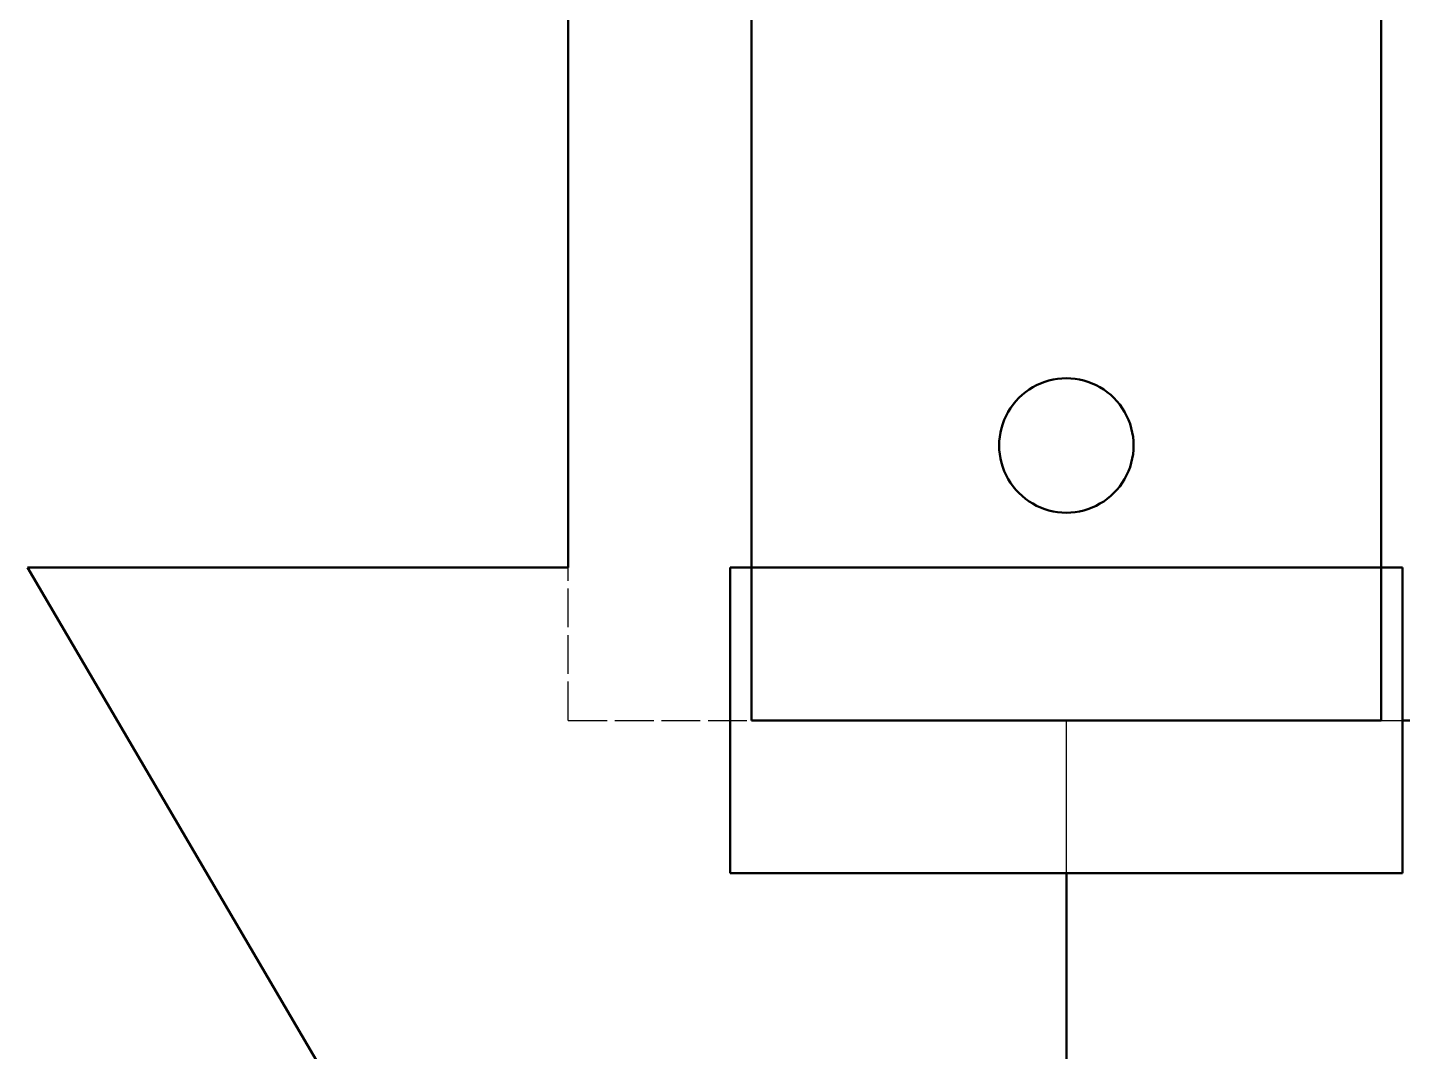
# Model space of a CAD drawing. Header units: millimetres. Extents: x 0 to 420, y 0 to 297.
# Drawn here: x 64.92 to 109.92, y 229.96 to 263.48 of the extents above; entities that cross this region are included whole.
import ezdxf

# ---------------------------------------------------------------- set-up
doc = ezdxf.new("R2010")
doc.units = ezdxf.units.MM
doc.linetypes.add('DASHED', pattern=[1.524, 1.27, -0.254])
doc.layers.add('OCULTA', color=8, linetype='DASHED', lineweight=25)
doc.layers.add('VISIBLE', color=7, linetype='CONTINUOUS', lineweight=50)

msp = doc.modelspace()

# ---------------------------------------------------------------- linework, layer by layer
at = {"layer": 'OCULTA'}
for p, q in [((82.616, 240.8), (82.616, 286.8)), ((88.616, 286.8), (88.616, 240.8)), ((109.216, 286.8), (109.216, 240.8)), ((97.577, 251.545), (97.694, 251.629)), ((97.577, 251.545), (97.694, 251.629)), ((97.694, 251.629), (97.816, 251.705)), ((97.694, 251.629), (97.816, 251.705)), ((97.816, 251.705), (97.943, 251.773)), ((97.816, 251.705), (97.943, 251.773)), ((97.943, 251.773), (98.074, 251.833)), ((97.943, 251.773), (98.074, 251.833)), ((98.074, 251.833), (98.209, 251.883)), ((98.074, 251.833), (98.209, 251.883)), ((98.209, 251.883), (98.347, 251.925)), ((98.209, 251.883), (98.347, 251.925)), ((98.347, 251.925), (98.487, 251.958)), ((98.347, 251.925), (98.487, 251.958)), ((98.487, 251.958), (98.629, 251.981)), ((98.487, 251.958), (98.629, 251.981)), ((98.629, 251.981), (98.772, 251.995)), ((98.629, 251.981), (98.772, 251.995)), ((98.772, 251.995), (98.916, 252)), ((98.772, 251.995), (98.916, 252)), ((99.06, 251.995), (98.916, 252)), ((99.06, 251.995), (98.916, 252)), ((99.06, 251.995), (99.203, 251.981)), ((99.06, 251.995), (99.203, 251.981)), ((99.203, 251.981), (99.346, 251.958)), ((99.203, 251.981), (99.346, 251.958)), ((99.346, 251.958), (99.486, 251.925)), ((99.346, 251.958), (99.486, 251.925)), ((99.486, 251.925), (99.623, 251.883)), ((99.486, 251.925), (99.623, 251.883)), ((99.623, 251.883), (99.758, 251.833)), ((99.623, 251.883), (99.758, 251.833)), ((99.758, 251.833), (99.889, 251.773)), ((99.758, 251.833), (99.889, 251.773)), ((99.889, 251.773), (100.016, 251.705)), ((99.889, 251.773), (100.016, 251.705)), ((100.016, 251.705), (100.139, 251.629)), ((100.016, 251.705), (100.139, 251.629)), ((100.256, 251.545), (100.139, 251.629)), ((100.256, 251.545), (100.139, 251.629)), ((97.087, 251.022), (97.171, 251.139)), ((97.087, 251.022), (97.171, 251.139)), ((97.171, 251.139), (97.262, 251.251)), ((97.171, 251.139), (97.262, 251.251)), ((97.262, 251.251), (97.361, 251.356)), ((97.262, 251.251), (97.361, 251.356)), ((97.361, 251.356), (97.466, 251.454)), ((97.361, 251.356), (97.466, 251.454)), ((97.466, 251.454), (97.577, 251.545)), ((97.466, 251.454), (97.577, 251.545)), ((100.256, 251.545), (100.367, 251.454)), ((100.256, 251.545), (100.367, 251.454)), ((100.367, 251.454), (100.472, 251.356)), ((100.367, 251.454), (100.472, 251.356)), ((100.472, 251.356), (100.57, 251.251)), ((100.472, 251.356), (100.57, 251.251)), ((100.662, 251.139), (100.57, 251.251)), ((100.662, 251.139), (100.57, 251.251)), ((100.662, 251.139), (100.746, 251.022)), ((100.662, 251.139), (100.746, 251.022)), ((96.884, 250.642), (96.943, 250.773)), ((96.884, 250.642), (96.943, 250.773)), ((96.943, 250.773), (97.011, 250.9)), ((96.943, 250.773), (97.011, 250.9)), ((97.087, 251.022), (97.011, 250.9)), ((97.011, 250.9), (97.087, 251.022)), ((100.746, 251.022), (100.822, 250.9)), ((100.746, 251.022), (100.822, 250.9)), ((100.822, 250.9), (100.889, 250.773)), ((100.822, 250.9), (100.889, 250.773)), ((100.889, 250.773), (100.949, 250.642)), ((100.889, 250.773), (100.949, 250.642)), ((96.735, 250.087), (96.759, 250.229)), ((96.735, 250.087), (96.759, 250.229)), ((96.759, 250.229), (96.791, 250.369)), ((96.759, 250.229), (96.791, 250.369)), ((96.791, 250.369), (96.833, 250.507)), ((96.791, 250.369), (96.833, 250.507)), ((96.833, 250.507), (96.884, 250.642)), ((96.833, 250.507), (96.884, 250.642)), ((100.949, 250.642), (101, 250.507)), ((100.949, 250.642), (101, 250.507)), ((101.041, 250.369), (101, 250.507)), ((101.041, 250.369), (101, 250.507)), ((101.041, 250.369), (101.074, 250.229)), ((101.041, 250.369), (101.074, 250.229)), ((101.097, 250.087), (101.074, 250.229)), ((101.097, 250.087), (101.074, 250.229)), ((96.716, 249.8), (96.721, 249.944)), ((96.716, 249.8), (96.721, 249.944)), ((96.721, 249.656), (96.716, 249.8)), ((96.721, 249.656), (96.716, 249.8)), ((96.721, 249.944), (96.735, 250.087)), ((96.721, 249.944), (96.735, 250.087)), ((101.112, 249.944), (101.097, 250.087)), ((101.112, 249.944), (101.097, 250.087)), ((101.116, 249.8), (101.112, 249.944)), ((101.116, 249.8), (101.112, 249.944)), ((101.112, 249.656), (101.116, 249.8)), ((101.112, 249.656), (101.116, 249.8)), ((96.721, 249.656), (96.735, 249.513)), ((96.735, 249.513), (96.721, 249.656)), ((96.735, 249.513), (96.759, 249.371)), ((96.735, 249.513), (96.759, 249.371)), ((96.791, 249.231), (96.759, 249.371)), ((96.791, 249.231), (96.759, 249.371)), ((101.041, 249.231), (101.074, 249.371)), ((101.041, 249.231), (101.074, 249.371)), ((101.074, 249.371), (101.097, 249.513)), ((101.074, 249.371), (101.097, 249.513)), ((101.112, 249.656), (101.097, 249.513)), ((101.097, 249.513), (101.112, 249.656)), ((96.833, 249.093), (96.791, 249.231)), ((96.833, 249.093), (96.791, 249.231)), ((96.833, 249.093), (96.884, 248.958)), ((96.833, 249.093), (96.884, 248.958)), ((96.943, 248.827), (96.884, 248.958)), ((96.943, 248.827), (96.884, 248.958)), ((100.889, 248.827), (100.949, 248.958)), ((100.889, 248.827), (100.949, 248.958)), ((101, 249.093), (100.949, 248.958)), ((100.949, 248.958), (101, 249.093)), ((101, 249.093), (101.041, 249.231)), ((101, 249.093), (101.041, 249.231)), ((96.943, 248.827), (97.011, 248.7)), ((96.943, 248.827), (97.011, 248.7)), ((97.011, 248.7), (97.087, 248.578)), ((97.011, 248.7), (97.087, 248.578)), ((97.087, 248.578), (97.171, 248.461)), ((97.087, 248.578), (97.171, 248.461)), ((97.171, 248.461), (97.262, 248.349)), ((97.171, 248.461), (97.262, 248.349)), ((100.57, 248.349), (100.662, 248.461)), ((100.57, 248.349), (100.662, 248.461)), ((100.662, 248.461), (100.746, 248.578)), ((100.662, 248.461), (100.746, 248.578)), ((100.746, 248.578), (100.822, 248.7)), ((100.746, 248.578), (100.822, 248.7)), ((100.822, 248.7), (100.889, 248.827)), ((100.822, 248.7), (100.889, 248.827)), ((97.262, 248.349), (97.361, 248.244)), ((97.262, 248.349), (97.361, 248.244)), ((97.361, 248.244), (97.466, 248.146)), ((97.361, 248.244), (97.466, 248.146)), ((97.577, 248.055), (97.466, 248.146)), ((97.577, 248.055), (97.466, 248.146)), ((97.577, 248.055), (97.694, 247.971)), ((97.577, 248.055), (97.694, 247.971)), ((97.694, 247.971), (97.816, 247.895)), ((97.694, 247.971), (97.816, 247.895)), ((100.016, 247.895), (100.139, 247.971)), ((100.016, 247.895), (100.139, 247.971)), ((100.139, 247.971), (100.256, 248.055)), ((100.139, 247.971), (100.256, 248.055)), ((100.256, 248.055), (100.367, 248.146)), ((100.256, 248.055), (100.367, 248.146)), ((100.367, 248.146), (100.472, 248.244)), ((100.367, 248.146), (100.472, 248.244)), ((100.472, 248.244), (100.57, 248.349)), ((100.472, 248.244), (100.57, 248.349)), ((97.816, 247.895), (97.943, 247.827)), ((97.816, 247.895), (97.943, 247.827)), ((97.943, 247.827), (98.074, 247.767)), ((97.943, 247.827), (98.074, 247.767)), ((98.074, 247.767), (98.209, 247.717)), ((98.074, 247.767), (98.209, 247.717)), ((98.209, 247.717), (98.347, 247.675)), ((98.209, 247.717), (98.347, 247.675)), ((98.347, 247.675), (98.487, 247.642)), ((98.347, 247.675), (98.487, 247.642)), ((98.487, 247.642), (98.629, 247.619)), ((98.487, 247.642), (98.629, 247.619)), ((98.629, 247.619), (98.772, 247.605)), ((98.629, 247.619), (98.772, 247.605)), ((98.772, 247.605), (98.916, 247.6)), ((98.772, 247.605), (98.916, 247.6)), ((98.916, 247.6), (99.06, 247.605)), ((98.916, 247.6), (99.06, 247.605)), ((99.06, 247.605), (99.203, 247.619)), ((99.06, 247.605), (99.203, 247.619)), ((99.203, 247.619), (99.346, 247.642)), ((99.203, 247.619), (99.346, 247.642)), ((99.346, 247.642), (99.486, 247.675)), ((99.346, 247.642), (99.486, 247.675)), ((99.486, 247.675), (99.623, 247.717)), ((99.486, 247.675), (99.623, 247.717)), ((99.623, 247.717), (99.758, 247.767)), ((99.623, 247.717), (99.758, 247.767)), ((99.758, 247.767), (99.889, 247.827)), ((99.758, 247.767), (99.889, 247.827)), ((99.889, 247.827), (100.016, 247.895)), ((99.889, 247.827), (100.016, 247.895)), ((64.916, 245.8), (64.916, 245.8)), ((64.916, 245.8), (82.616, 245.8)), ((64.916, 245.8), (98.916, 187.8)), ((82.616, 245.8), (82.616, 245.8)), ((82.616, 240.8), (82.616, 245.8)), ((87.916, 245.8), (87.916, 245.8)), ((96.721, 245.8), (96.716, 245.8)), ((96.716, 245.8), (96.716, 245.8)), ((96.735, 245.8), (96.721, 245.8)), ((96.735, 245.8), (96.759, 245.8)), ((96.791, 245.8), (96.759, 245.8)), ((96.791, 245.8), (96.833, 245.8)), ((96.833, 245.8), (96.884, 245.8)), ((96.943, 245.8), (96.884, 245.8)), ((96.943, 245.8), (97.011, 245.8)), ((97.011, 245.8), (97.087, 245.8)), ((97.087, 245.8), (97.171, 245.8)), ((97.171, 245.8), (97.262, 245.8)), ((97.262, 245.8), (97.361, 245.8)), ((97.361, 245.8), (97.466, 245.8)), ((97.466, 245.8), (97.577, 245.8)), ((97.577, 245.8), (97.694, 245.8)), ((97.694, 245.8), (97.816, 245.8)), ((97.816, 245.8), (97.943, 245.8)), ((97.943, 245.8), (98.074, 245.8)), ((98.074, 245.8), (98.209, 245.8)), ((98.209, 245.8), (98.347, 245.8)), ((98.487, 245.8), (98.347, 245.8)), ((98.487, 245.8), (98.629, 245.8)), ((98.629, 245.8), (98.772, 245.8)), ((98.772, 245.8), (98.916, 245.8)), ((98.916, 245.8), (99.06, 245.8)), ((99.06, 245.8), (99.203, 245.8)), ((99.203, 245.8), (99.346, 245.8)), ((99.346, 245.8), (99.486, 245.8)), ((99.486, 245.8), (99.623, 245.8)), ((99.623, 245.8), (99.758, 245.8)), ((99.758, 245.8), (99.889, 245.8)), ((99.889, 245.8), (100.016, 245.8)), ((100.016, 245.8), (100.139, 245.8)), ((100.139, 245.8), (100.256, 245.8)), ((100.256, 245.8), (100.367, 245.8)), ((100.367, 245.8), (100.472, 245.8)), ((100.472, 245.8), (100.57, 245.8)), ((100.57, 245.8), (100.662, 245.8)), ((100.662, 245.8), (100.746, 245.8)), ((100.746, 245.8), (100.822, 245.8)), ((100.822, 245.8), (100.889, 245.8)), ((100.889, 245.8), (100.949, 245.8)), ((100.949, 245.8), (101, 245.8)), ((101, 245.8), (101.041, 245.8)), ((101.041, 245.8), (101.074, 245.8)), ((101.074, 245.8), (101.097, 245.8)), ((101.097, 245.8), (101.112, 245.8)), ((101.112, 245.8), (101.116, 245.8)), ((101.116, 245.8), (101.116, 245.8)), ((109.916, 245.8), (109.916, 245.8)), ((82.616, 240.8), (82.616, 240.8)), ((82.616, 240.8), (98.916, 240.8)), ((82.616, 240.8), (115.216, 240.8)), ((88.616, 240.8), (88.616, 240.8)), ((88.616, 240.8), (109.216, 240.8)), ((98.916, 235.8), (98.916, 240.8)), ((98.916, 187.8), (98.916, 240.8)), ((98.916, 240.8), (98.916, 240.8)), ((98.916, 240.8), (109.916, 240.8)), ((109.216, 240.8), (109.216, 240.8)), ((109.916, 235.8), (109.916, 240.8)), ((109.916, 240.8), (109.916, 240.8)), ((87.916, 235.8), (87.916, 235.8)), ((96.721, 235.8), (96.716, 235.8)), ((96.716, 235.8), (96.716, 235.8)), ((96.735, 235.8), (96.721, 235.8)), ((96.735, 235.8), (96.759, 235.8)), ((96.791, 235.8), (96.759, 235.8)), ((96.791, 235.8), (96.833, 235.8)), ((96.833, 235.8), (96.884, 235.8)), ((96.943, 235.8), (96.884, 235.8)), ((96.943, 235.8), (97.011, 235.8)), ((97.011, 235.8), (97.087, 235.8)), ((97.087, 235.8), (97.171, 235.8)), ((97.171, 235.8), (97.262, 235.8)), ((97.262, 235.8), (97.361, 235.8)), ((97.361, 235.8), (97.466, 235.8)), ((97.466, 235.8), (97.577, 235.8)), ((97.577, 235.8), (97.694, 235.8)), ((97.694, 235.8), (97.816, 235.8)), ((97.816, 235.8), (97.943, 235.8)), ((97.943, 235.8), (98.074, 235.8)), ((98.074, 235.8), (98.209, 235.8)), ((98.209, 235.8), (98.347, 235.8)), ((98.487, 235.8), (98.347, 235.8)), ((98.487, 235.8), (98.629, 235.8)), ((98.629, 235.8), (98.772, 235.8)), ((98.772, 235.8), (98.916, 235.8)), ((98.916, 235.8), (99.06, 235.8)), ((98.916, 235.8), (98.916, 235.8)), ((98.916, 235.8), (109.916, 235.8)), ((99.06, 235.8), (99.203, 235.8)), ((99.203, 235.8), (99.346, 235.8)), ((99.346, 235.8), (99.486, 235.8)), ((99.486, 235.8), (99.623, 235.8)), ((99.623, 235.8), (99.758, 235.8)), ((99.758, 235.8), (99.889, 235.8)), ((99.889, 235.8), (100.016, 235.8)), ((100.016, 235.8), (100.139, 235.8)), ((100.139, 235.8), (100.256, 235.8)), ((100.256, 235.8), (100.367, 235.8)), ((100.367, 235.8), (100.472, 235.8)), ((100.472, 235.8), (100.57, 235.8)), ((100.57, 235.8), (100.662, 235.8)), ((100.662, 235.8), (100.746, 235.8)), ((100.746, 235.8), (100.822, 235.8)), ((100.822, 235.8), (100.889, 235.8)), ((100.889, 235.8), (100.949, 235.8)), ((100.949, 235.8), (101, 235.8)), ((101, 235.8), (101.041, 235.8)), ((101.041, 235.8), (101.074, 235.8)), ((101.074, 235.8), (101.097, 235.8)), ((101.097, 235.8), (101.112, 235.8)), ((101.112, 235.8), (101.116, 235.8)), ((101.116, 235.8), (101.116, 235.8)), ((109.916, 235.8), (109.916, 235.8))]:
    msp.add_line(p, q, dxfattribs=at)
at = {"layer": 'VISIBLE'}
for p, q in [((82.616, 245.8), (82.616, 286.8)), ((82.616, 245.8), (82.616, 286.8)), ((88.616, 240.8), (88.616, 286.8)), ((109.216, 240.8), (109.216, 286.8)), ((97.577, 251.545), (97.694, 251.629)), ((97.577, 251.545), (97.694, 251.629)), ((97.694, 251.629), (97.577, 251.545)), ((97.694, 251.629), (97.816, 251.705)), ((97.694, 251.629), (97.816, 251.705)), ((97.816, 251.705), (97.694, 251.629)), ((97.694, 251.629), (97.694, 251.629)), ((97.816, 251.705), (97.943, 251.773)), ((97.816, 251.705), (97.943, 251.773)), ((97.943, 251.773), (97.816, 251.705)), ((97.816, 251.705), (97.816, 251.705)), ((97.943, 251.773), (98.074, 251.833)), ((97.943, 251.773), (98.074, 251.833)), ((98.074, 251.833), (97.943, 251.773)), ((97.943, 251.773), (97.943, 251.773)), ((98.074, 251.833), (98.209, 251.883)), ((98.074, 251.833), (98.209, 251.883)), ((98.209, 251.883), (98.074, 251.833)), ((98.074, 251.833), (98.074, 251.833)), ((98.209, 251.883), (98.347, 251.925)), ((98.209, 251.883), (98.347, 251.925)), ((98.347, 251.925), (98.209, 251.883)), ((98.209, 251.883), (98.209, 251.883)), ((98.347, 251.925), (98.487, 251.958)), ((98.347, 251.925), (98.487, 251.958)), ((98.487, 251.958), (98.347, 251.925)), ((98.347, 251.925), (98.347, 251.925)), ((98.487, 251.958), (98.629, 251.981)), ((98.487, 251.958), (98.629, 251.981)), ((98.629, 251.981), (98.487, 251.958)), ((98.487, 251.958), (98.487, 251.958)), ((98.629, 251.981), (98.772, 251.995)), ((98.629, 251.981), (98.772, 251.995)), ((98.772, 251.995), (98.629, 251.981)), ((98.629, 251.981), (98.629, 251.981)), ((98.772, 251.995), (98.916, 252)), ((98.772, 251.995), (98.916, 252)), ((98.916, 252), (98.772, 251.995)), ((98.772, 251.995), (98.772, 251.995)), ((99.06, 251.995), (98.916, 252)), ((99.06, 251.995), (98.916, 252)), ((99.06, 251.995), (98.916, 252)), ((98.916, 252), (98.916, 252)), ((99.06, 251.995), (99.203, 251.981)), ((99.06, 251.995), (99.203, 251.981)), ((99.203, 251.981), (99.06, 251.995)), ((99.06, 251.995), (99.06, 251.995)), ((99.203, 251.981), (99.346, 251.958)), ((99.203, 251.981), (99.346, 251.958)), ((99.346, 251.958), (99.203, 251.981)), ((99.203, 251.981), (99.203, 251.981)), ((99.346, 251.958), (99.486, 251.925)), ((99.346, 251.958), (99.486, 251.925)), ((99.486, 251.925), (99.346, 251.958)), ((99.346, 251.958), (99.346, 251.958)), ((99.486, 251.925), (99.623, 251.883)), ((99.486, 251.925), (99.623, 251.883)), ((99.623, 251.883), (99.486, 251.925)), ((99.486, 251.925), (99.486, 251.925)), ((99.623, 251.883), (99.758, 251.833)), ((99.623, 251.883), (99.758, 251.833)), ((99.758, 251.833), (99.623, 251.883)), ((99.623, 251.883), (99.623, 251.883)), ((99.758, 251.833), (99.889, 251.773)), ((99.758, 251.833), (99.889, 251.773)), ((99.889, 251.773), (99.758, 251.833)), ((99.758, 251.833), (99.758, 251.833)), ((99.889, 251.773), (100.016, 251.705)), ((99.889, 251.773), (100.016, 251.705)), ((100.016, 251.705), (99.889, 251.773)), ((99.889, 251.773), (99.889, 251.773)), ((100.016, 251.705), (100.139, 251.629)), ((100.016, 251.705), (100.139, 251.629)), ((100.139, 251.629), (100.016, 251.705)), ((100.016, 251.705), (100.016, 251.705)), ((100.256, 251.545), (100.139, 251.629)), ((100.256, 251.545), (100.139, 251.629)), ((100.256, 251.545), (100.139, 251.629)), ((100.139, 251.629), (100.139, 251.629)), ((97.087, 251.022), (97.171, 251.139)), ((97.087, 251.022), (97.171, 251.139)), ((97.171, 251.139), (97.087, 251.022)), ((97.171, 251.139), (97.262, 251.251)), ((97.171, 251.139), (97.262, 251.251)), ((97.262, 251.251), (97.171, 251.139)), ((97.171, 251.139), (97.171, 251.139)), ((97.262, 251.251), (97.361, 251.356)), ((97.262, 251.251), (97.361, 251.356)), ((97.361, 251.356), (97.262, 251.251)), ((97.262, 251.251), (97.262, 251.251)), ((97.361, 251.356), (97.466, 251.454)), ((97.361, 251.356), (97.466, 251.454)), ((97.466, 251.454), (97.361, 251.356)), ((97.361, 251.356), (97.361, 251.356)), ((97.466, 251.454), (97.577, 251.545)), ((97.466, 251.454), (97.577, 251.545)), ((97.577, 251.545), (97.466, 251.454)), ((97.466, 251.454), (97.466, 251.454)), ((97.577, 251.545), (97.577, 251.545)), ((100.256, 251.545), (100.367, 251.454)), ((100.256, 251.545), (100.367, 251.454)), ((100.367, 251.454), (100.256, 251.545)), ((100.256, 251.545), (100.256, 251.545)), ((100.367, 251.454), (100.472, 251.356)), ((100.367, 251.454), (100.472, 251.356)), ((100.472, 251.356), (100.367, 251.454)), ((100.367, 251.454), (100.367, 251.454)), ((100.472, 251.356), (100.57, 251.251)), ((100.472, 251.356), (100.57, 251.251)), ((100.57, 251.251), (100.472, 251.356)), ((100.472, 251.356), (100.472, 251.356)), ((100.662, 251.139), (100.57, 251.251)), ((100.662, 251.139), (100.57, 251.251)), ((100.662, 251.139), (100.57, 251.251)), ((100.57, 251.251), (100.57, 251.251)), ((100.662, 251.139), (100.746, 251.022)), ((100.662, 251.139), (100.746, 251.022)), ((100.746, 251.022), (100.662, 251.139)), ((100.662, 251.139), (100.662, 251.139)), ((96.884, 250.642), (96.943, 250.773)), ((96.884, 250.642), (96.943, 250.773)), ((96.943, 250.773), (96.884, 250.642)), ((96.943, 250.773), (97.011, 250.9)), ((96.943, 250.773), (97.011, 250.9)), ((97.011, 250.9), (96.943, 250.773)), ((96.943, 250.773), (96.943, 250.773)), ((97.011, 250.9), (97.087, 251.022)), ((97.011, 250.9), (97.087, 251.022)), ((97.087, 251.022), (97.011, 250.9)), ((97.011, 250.9), (97.011, 250.9)), ((97.087, 251.022), (97.087, 251.022)), ((100.746, 251.022), (100.822, 250.9)), ((100.746, 251.022), (100.822, 250.9)), ((100.822, 250.9), (100.746, 251.022)), ((100.746, 251.022), (100.746, 251.022)), ((100.822, 250.9), (100.889, 250.773)), ((100.822, 250.9), (100.889, 250.773)), ((100.889, 250.773), (100.822, 250.9)), ((100.822, 250.9), (100.822, 250.9)), ((100.889, 250.773), (100.949, 250.642)), ((100.889, 250.773), (100.949, 250.642)), ((100.949, 250.642), (100.889, 250.773)), ((100.889, 250.773), (100.889, 250.773)), ((96.735, 250.087), (96.759, 250.229)), ((96.735, 250.087), (96.759, 250.229)), ((96.759, 250.229), (96.735, 250.087)), ((96.759, 250.229), (96.791, 250.369)), ((96.759, 250.229), (96.791, 250.369)), ((96.791, 250.369), (96.759, 250.229)), ((96.759, 250.229), (96.759, 250.229)), ((96.791, 250.369), (96.833, 250.507)), ((96.791, 250.369), (96.833, 250.507)), ((96.833, 250.507), (96.791, 250.369)), ((96.791, 250.369), (96.791, 250.369)), ((96.833, 250.507), (96.884, 250.642)), ((96.833, 250.507), (96.884, 250.642)), ((96.884, 250.642), (96.833, 250.507)), ((96.833, 250.507), (96.833, 250.507)), ((96.884, 250.642), (96.884, 250.642)), ((100.949, 250.642), (101, 250.507)), ((100.949, 250.642), (101, 250.507)), ((101, 250.507), (100.949, 250.642)), ((100.949, 250.642), (100.949, 250.642)), ((101.041, 250.369), (101, 250.507)), ((101.041, 250.369), (101, 250.507)), ((101.041, 250.369), (101, 250.507)), ((101, 250.507), (101, 250.507)), ((101.041, 250.369), (101.074, 250.229)), ((101.041, 250.369), (101.074, 250.229)), ((101.074, 250.229), (101.041, 250.369)), ((101.041, 250.369), (101.041, 250.369)), ((101.097, 250.087), (101.074, 250.229)), ((101.074, 250.229), (101.097, 250.087)), ((101.097, 250.087), (101.074, 250.229)), ((101.074, 250.229), (101.074, 250.229)), ((96.716, 249.8), (96.721, 249.944)), ((96.716, 249.8), (96.721, 249.944)), ((96.721, 249.944), (96.716, 249.8)), ((96.721, 249.656), (96.716, 249.8)), ((96.721, 249.656), (96.716, 249.8)), ((96.716, 249.8), (96.716, 249.8)), ((96.716, 249.8), (96.721, 249.656)), ((96.721, 249.944), (96.735, 250.087)), ((96.721, 249.944), (96.735, 250.087)), ((96.735, 250.087), (96.721, 249.944)), ((96.721, 249.944), (96.721, 249.944)), ((96.735, 250.087), (96.735, 250.087)), ((101.112, 249.944), (101.097, 250.087)), ((101.112, 249.944), (101.097, 250.087)), ((101.112, 249.944), (101.097, 250.087)), ((101.097, 250.087), (101.097, 250.087)), ((101.116, 249.8), (101.112, 249.944)), ((101.116, 249.8), (101.112, 249.944)), ((101.116, 249.8), (101.112, 249.944)), ((101.112, 249.944), (101.112, 249.944)), ((101.112, 249.656), (101.116, 249.8)), ((101.112, 249.656), (101.116, 249.8)), ((101.112, 249.656), (101.116, 249.8)), ((101.116, 249.8), (101.116, 249.8)), ((96.735, 249.513), (96.721, 249.656)), ((96.721, 249.656), (96.735, 249.513)), ((96.721, 249.656), (96.721, 249.656)), ((96.721, 249.656), (96.735, 249.513)), ((96.735, 249.513), (96.759, 249.371)), ((96.735, 249.513), (96.759, 249.371)), ((96.735, 249.513), (96.735, 249.513)), ((96.735, 249.513), (96.759, 249.371)), ((96.791, 249.231), (96.759, 249.371)), ((96.791, 249.231), (96.759, 249.371)), ((96.759, 249.371), (96.759, 249.371)), ((96.759, 249.371), (96.791, 249.231)), ((101.041, 249.231), (101.074, 249.371)), ((101.041, 249.231), (101.074, 249.371)), ((101.041, 249.231), (101.074, 249.371)), ((101.074, 249.371), (101.097, 249.513)), ((101.074, 249.371), (101.097, 249.513)), ((101.074, 249.371), (101.097, 249.513)), ((101.074, 249.371), (101.074, 249.371)), ((101.097, 249.513), (101.112, 249.656)), ((101.112, 249.656), (101.097, 249.513)), ((101.097, 249.513), (101.112, 249.656)), ((101.097, 249.513), (101.097, 249.513)), ((101.112, 249.656), (101.112, 249.656)), ((96.833, 249.093), (96.791, 249.231)), ((96.791, 249.231), (96.833, 249.093)), ((96.791, 249.231), (96.791, 249.231)), ((96.791, 249.231), (96.833, 249.093)), ((96.833, 249.093), (96.884, 248.958)), ((96.833, 249.093), (96.884, 248.958)), ((96.833, 249.093), (96.833, 249.093)), ((96.833, 249.093), (96.884, 248.958)), ((96.943, 248.827), (96.884, 248.958)), ((96.943, 248.827), (96.884, 248.958)), ((96.884, 248.958), (96.884, 248.958)), ((96.884, 248.958), (96.943, 248.827)), ((100.889, 248.827), (100.949, 248.958)), ((100.889, 248.827), (100.949, 248.958)), ((100.889, 248.827), (100.949, 248.958)), ((100.949, 248.958), (101, 249.093)), ((100.949, 248.958), (101, 249.093)), ((100.949, 248.958), (101, 249.093)), ((100.949, 248.958), (100.949, 248.958)), ((101, 249.093), (101.041, 249.231)), ((101.041, 249.231), (101, 249.093)), ((101, 249.093), (101.041, 249.231)), ((101, 249.093), (101, 249.093)), ((101.041, 249.231), (101.041, 249.231)), ((96.943, 248.827), (97.011, 248.7)), ((96.943, 248.827), (97.011, 248.7)), ((96.943, 248.827), (96.943, 248.827)), ((96.943, 248.827), (97.011, 248.7)), ((97.011, 248.7), (97.087, 248.578)), ((97.011, 248.7), (97.087, 248.578)), ((97.011, 248.7), (97.011, 248.7)), ((97.011, 248.7), (97.087, 248.578)), ((97.087, 248.578), (97.171, 248.461)), ((97.087, 248.578), (97.171, 248.461)), ((97.087, 248.578), (97.087, 248.578)), ((97.087, 248.578), (97.171, 248.461)), ((97.171, 248.461), (97.262, 248.349)), ((97.171, 248.461), (97.262, 248.349)), ((97.171, 248.461), (97.171, 248.461)), ((97.171, 248.461), (97.262, 248.349)), ((100.57, 248.349), (100.662, 248.461)), ((100.57, 248.349), (100.662, 248.461)), ((100.57, 248.349), (100.662, 248.461)), ((100.662, 248.461), (100.746, 248.578)), ((100.662, 248.461), (100.746, 248.578)), ((100.662, 248.461), (100.746, 248.578)), ((100.662, 248.461), (100.662, 248.461)), ((100.746, 248.578), (100.822, 248.7)), ((100.746, 248.578), (100.822, 248.7)), ((100.746, 248.578), (100.822, 248.7)), ((100.746, 248.578), (100.746, 248.578)), ((100.822, 248.7), (100.889, 248.827)), ((100.822, 248.7), (100.889, 248.827)), ((100.822, 248.7), (100.889, 248.827)), ((100.822, 248.7), (100.822, 248.7)), ((100.889, 248.827), (100.889, 248.827)), ((97.262, 248.349), (97.361, 248.244)), ((97.262, 248.349), (97.361, 248.244)), ((97.262, 248.349), (97.262, 248.349)), ((97.262, 248.349), (97.361, 248.244)), ((97.361, 248.244), (97.466, 248.146)), ((97.361, 248.244), (97.466, 248.146)), ((97.361, 248.244), (97.361, 248.244)), ((97.361, 248.244), (97.466, 248.146)), ((97.577, 248.055), (97.466, 248.146)), ((97.577, 248.055), (97.466, 248.146)), ((97.466, 248.146), (97.466, 248.146)), ((97.466, 248.146), (97.577, 248.055)), ((97.577, 248.055), (97.694, 247.971)), ((97.577, 248.055), (97.694, 247.971)), ((97.577, 248.055), (97.577, 248.055)), ((97.577, 248.055), (97.694, 247.971)), ((97.694, 247.971), (97.816, 247.895)), ((97.694, 247.971), (97.816, 247.895)), ((97.694, 247.971), (97.694, 247.971)), ((97.694, 247.971), (97.816, 247.895)), ((100.016, 247.895), (100.139, 247.971)), ((100.016, 247.895), (100.139, 247.971)), ((100.016, 247.895), (100.139, 247.971)), ((100.139, 247.971), (100.256, 248.055)), ((100.139, 247.971), (100.256, 248.055)), ((100.139, 247.971), (100.256, 248.055)), ((100.139, 247.971), (100.139, 247.971)), ((100.256, 248.055), (100.367, 248.146)), ((100.256, 248.055), (100.367, 248.146)), ((100.256, 248.055), (100.367, 248.146)), ((100.256, 248.055), (100.256, 248.055)), ((100.367, 248.146), (100.472, 248.244)), ((100.472, 248.244), (100.367, 248.146)), ((100.367, 248.146), (100.472, 248.244)), ((100.367, 248.146), (100.367, 248.146)), ((100.472, 248.244), (100.57, 248.349)), ((100.472, 248.244), (100.57, 248.349)), ((100.472, 248.244), (100.57, 248.349)), ((100.472, 248.244), (100.472, 248.244)), ((100.57, 248.349), (100.57, 248.349)), ((97.816, 247.895), (97.943, 247.827)), ((97.816, 247.895), (97.943, 247.827)), ((97.816, 247.895), (97.816, 247.895)), ((97.816, 247.895), (97.943, 247.827)), ((97.943, 247.827), (98.074, 247.767)), ((97.943, 247.827), (98.074, 247.767)), ((97.943, 247.827), (97.943, 247.827)), ((97.943, 247.827), (98.074, 247.767)), ((98.074, 247.767), (98.209, 247.717)), ((98.074, 247.767), (98.209, 247.717)), ((98.074, 247.767), (98.074, 247.767)), ((98.074, 247.767), (98.209, 247.717)), ((98.209, 247.717), (98.347, 247.675)), ((98.209, 247.717), (98.347, 247.675)), ((98.209, 247.717), (98.209, 247.717)), ((98.209, 247.717), (98.347, 247.675)), ((98.347, 247.675), (98.487, 247.642)), ((98.347, 247.675), (98.487, 247.642)), ((98.347, 247.675), (98.347, 247.675)), ((98.347, 247.675), (98.487, 247.642)), ((98.487, 247.642), (98.629, 247.619)), ((98.487, 247.642), (98.629, 247.619)), ((98.487, 247.642), (98.487, 247.642)), ((98.487, 247.642), (98.629, 247.619)), ((98.629, 247.619), (98.772, 247.605)), ((98.629, 247.619), (98.772, 247.605)), ((98.629, 247.619), (98.629, 247.619)), ((98.629, 247.619), (98.772, 247.605)), ((98.772, 247.605), (98.916, 247.6)), ((98.772, 247.605), (98.916, 247.6)), ((98.772, 247.605), (98.772, 247.605)), ((98.772, 247.605), (98.916, 247.6)), ((98.916, 247.6), (99.06, 247.605)), ((98.916, 247.6), (99.06, 247.605)), ((98.916, 247.6), (99.06, 247.605)), ((98.916, 247.6), (98.916, 247.6)), ((99.06, 247.605), (99.203, 247.619)), ((99.06, 247.605), (99.203, 247.619)), ((99.06, 247.605), (99.203, 247.619)), ((99.06, 247.605), (99.06, 247.605)), ((99.203, 247.619), (99.346, 247.642)), ((99.203, 247.619), (99.346, 247.642)), ((99.203, 247.619), (99.346, 247.642)), ((99.203, 247.619), (99.203, 247.619)), ((99.346, 247.642), (99.486, 247.675)), ((99.346, 247.642), (99.486, 247.675)), ((99.346, 247.642), (99.486, 247.675)), ((99.346, 247.642), (99.346, 247.642)), ((99.486, 247.675), (99.623, 247.717)), ((99.486, 247.675), (99.623, 247.717)), ((99.486, 247.675), (99.623, 247.717)), ((99.486, 247.675), (99.486, 247.675)), ((99.623, 247.717), (99.758, 247.767)), ((99.623, 247.717), (99.758, 247.767)), ((99.623, 247.717), (99.758, 247.767)), ((99.623, 247.717), (99.623, 247.717)), ((99.758, 247.767), (99.889, 247.827)), ((99.758, 247.767), (99.889, 247.827)), ((99.758, 247.767), (99.889, 247.827)), ((99.758, 247.767), (99.758, 247.767)), ((99.889, 247.827), (100.016, 247.895)), ((99.889, 247.827), (100.016, 247.895)), ((99.889, 247.827), (100.016, 247.895)), ((99.889, 247.827), (99.889, 247.827)), ((100.016, 247.895), (100.016, 247.895)), ((64.916, 245.8), (82.616, 245.8)), ((64.916, 245.8), (98.916, 187.8)), ((64.916, 245.8), (64.916, 245.8)), ((64.916, 245.8), (82.616, 245.8)), ((98.916, 187.8), (64.916, 245.8)), ((64.916, 245.8), (64.916, 245.8)), ((82.616, 245.8), (82.616, 245.8)), ((82.616, 245.8), (82.616, 245.8)), ((82.616, 245.8), (82.616, 245.8)), ((82.616, 245.8), (82.616, 245.8)), ((82.616, 245.8), (82.616, 245.8)), ((82.616, 245.8), (82.616, 245.8)), ((82.616, 245.8), (82.616, 245.8)), ((82.616, 245.8), (82.616, 245.8)), ((82.616, 245.8), (82.616, 245.8)), ((82.616, 245.8), (82.616, 245.8)), ((82.616, 245.8), (82.616, 245.8)), ((82.616, 245.8), (82.616, 245.8)), ((82.616, 245.8), (82.616, 245.8)), ((82.616, 245.8), (82.616, 245.8)), ((82.616, 245.8), (82.616, 245.8)), ((82.616, 245.8), (82.616, 245.8)), ((87.916, 235.8), (87.916, 245.8)), ((87.916, 235.8), (87.916, 245.8)), ((87.916, 245.8), (109.916, 245.8)), ((87.916, 245.8), (109.916, 245.8)), ((96.716, 245.8), (96.721, 245.8)), ((96.721, 245.8), (96.735, 245.8)), ((96.735, 245.8), (96.759, 245.8)), ((96.759, 245.8), (96.791, 245.8)), ((96.791, 245.8), (96.833, 245.8)), ((96.833, 245.8), (96.884, 245.8)), ((96.884, 245.8), (96.943, 245.8)), ((96.943, 245.8), (97.011, 245.8)), ((97.011, 245.8), (97.087, 245.8)), ((97.087, 245.8), (97.171, 245.8)), ((97.171, 245.8), (97.262, 245.8)), ((97.262, 245.8), (97.361, 245.8)), ((97.361, 245.8), (97.466, 245.8)), ((97.466, 245.8), (97.577, 245.8)), ((97.577, 245.8), (97.694, 245.8)), ((97.694, 245.8), (97.816, 245.8)), ((97.816, 245.8), (97.943, 245.8)), ((97.943, 245.8), (98.074, 245.8)), ((98.074, 245.8), (98.209, 245.8)), ((98.209, 245.8), (98.347, 245.8)), ((98.347, 245.8), (98.487, 245.8)), ((98.487, 245.8), (98.629, 245.8)), ((98.629, 245.8), (98.772, 245.8)), ((98.772, 245.8), (98.916, 245.8)), ((98.916, 245.8), (99.06, 245.8)), ((99.06, 245.8), (99.203, 245.8)), ((99.203, 245.8), (99.346, 245.8)), ((99.346, 245.8), (99.486, 245.8)), ((99.486, 245.8), (99.623, 245.8)), ((99.758, 245.8), (99.623, 245.8)), ((99.758, 245.8), (99.889, 245.8)), ((99.889, 245.8), (100.016, 245.8)), ((100.016, 245.8), (100.139, 245.8)), ((100.139, 245.8), (100.256, 245.8)), ((100.256, 245.8), (100.367, 245.8)), ((100.472, 245.8), (100.367, 245.8)), ((100.472, 245.8), (100.57, 245.8)), ((100.57, 245.8), (100.662, 245.8)), ((100.746, 245.8), (100.662, 245.8)), ((100.746, 245.8), (100.822, 245.8)), ((100.822, 245.8), (100.889, 245.8)), ((100.889, 245.8), (100.949, 245.8)), ((101, 245.8), (100.949, 245.8)), ((101.041, 245.8), (101, 245.8)), ((101.041, 245.8), (101.074, 245.8)), ((101.097, 245.8), (101.074, 245.8)), ((101.112, 245.8), (101.097, 245.8)), ((101.116, 245.8), (101.112, 245.8)), ((109.916, 235.8), (109.916, 245.8)), ((109.916, 240.8), (109.916, 245.8)), ((88.616, 240.8), (109.216, 240.8)), ((109.916, 240.8), (115.216, 240.8)), ((109.916, 240.8), (109.916, 240.8)), ((109.916, 240.8), (109.916, 235.8)), ((109.916, 235.8), (109.916, 235.8)), ((109.916, 235.8), (109.916, 235.8)), ((87.916, 235.8), (109.916, 235.8)), ((87.916, 235.8), (98.916, 235.8)), ((96.716, 235.8), (96.721, 235.8)), ((96.721, 235.8), (96.735, 235.8)), ((96.735, 235.8), (96.759, 235.8)), ((96.759, 235.8), (96.791, 235.8)), ((96.791, 235.8), (96.833, 235.8)), ((96.833, 235.8), (96.884, 235.8)), ((96.884, 235.8), (96.943, 235.8)), ((96.943, 235.8), (97.011, 235.8)), ((97.011, 235.8), (97.087, 235.8)), ((97.087, 235.8), (97.171, 235.8)), ((97.171, 235.8), (97.262, 235.8)), ((97.262, 235.8), (97.361, 235.8)), ((97.361, 235.8), (97.466, 235.8)), ((97.466, 235.8), (97.577, 235.8)), ((97.577, 235.8), (97.694, 235.8)), ((97.694, 235.8), (97.816, 235.8)), ((97.816, 235.8), (97.943, 235.8)), ((97.943, 235.8), (98.074, 235.8)), ((98.074, 235.8), (98.209, 235.8)), ((98.209, 235.8), (98.347, 235.8)), ((98.347, 235.8), (98.487, 235.8)), ((98.487, 235.8), (98.629, 235.8)), ((98.629, 235.8), (98.772, 235.8)), ((98.772, 235.8), (98.916, 235.8)), ((98.916, 235.8), (99.06, 235.8)), ((98.916, 187.8), (98.916, 235.8)), ((109.916, 235.8), (98.916, 235.8)), ((98.916, 235.8), (98.916, 235.8)), ((98.916, 235.8), (98.916, 235.8)), ((98.916, 235.8), (98.916, 235.8)), ((98.916, 235.8), (98.916, 235.8)), ((98.916, 235.8), (98.916, 235.8)), ((98.916, 235.8), (98.916, 235.8)), ((98.916, 235.8), (98.916, 235.8)), ((98.916, 235.8), (98.916, 235.8)), ((98.916, 235.8), (98.916, 235.8)), ((98.916, 235.8), (98.916, 235.8)), ((98.916, 235.8), (98.916, 235.8)), ((98.916, 235.8), (98.916, 235.8)), ((98.916, 235.8), (98.916, 235.8)), ((98.916, 235.8), (98.916, 235.8)), ((98.916, 235.8), (98.916, 235.8)), ((98.916, 235.8), (98.916, 235.8)), ((98.916, 235.8), (98.916, 187.8)), ((99.06, 235.8), (99.203, 235.8)), ((99.203, 235.8), (99.346, 235.8)), ((99.346, 235.8), (99.486, 235.8)), ((99.486, 235.8), (99.623, 235.8)), ((99.758, 235.8), (99.623, 235.8)), ((99.758, 235.8), (99.889, 235.8)), ((99.889, 235.8), (100.016, 235.8)), ((100.016, 235.8), (100.139, 235.8)), ((100.139, 235.8), (100.256, 235.8)), ((100.256, 235.8), (100.367, 235.8)), ((100.472, 235.8), (100.367, 235.8)), ((100.472, 235.8), (100.57, 235.8)), ((100.57, 235.8), (100.662, 235.8)), ((100.746, 235.8), (100.662, 235.8)), ((100.746, 235.8), (100.822, 235.8)), ((100.822, 235.8), (100.889, 235.8)), ((100.889, 235.8), (100.949, 235.8)), ((101, 235.8), (100.949, 235.8)), ((101.041, 235.8), (101, 235.8)), ((101.041, 235.8), (101.074, 235.8)), ((101.097, 235.8), (101.074, 235.8)), ((101.112, 235.8), (101.097, 235.8)), ((101.116, 235.8), (101.112, 235.8))]:
    msp.add_line(p, q, dxfattribs=at)

doc.saveas('drawing.dxf')
